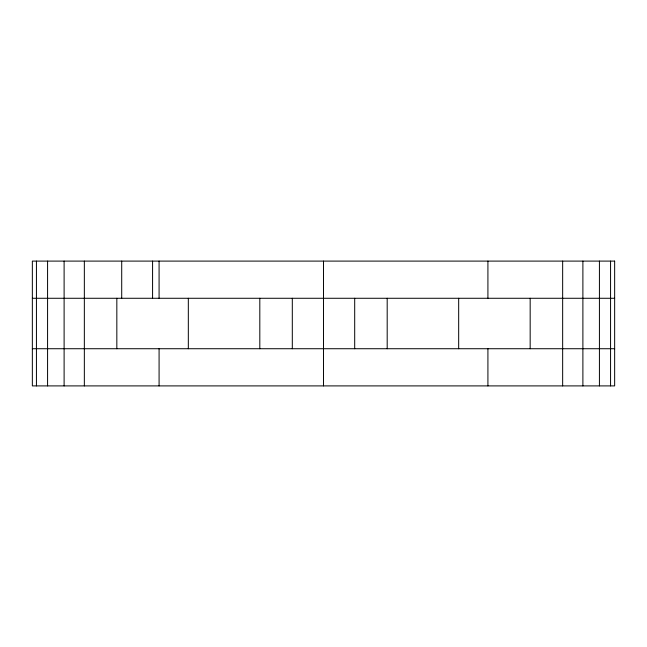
<?xml version="1.0" encoding="UTF-8"?>
<svg xmlns="http://www.w3.org/2000/svg" width="647" height="647" viewBox="0 0 647 647"><rect width="100%" height="100%" fill="white"/><g stroke="black" fill="none" stroke-linecap="round" stroke-linejoin="round"><path stroke-width="0.97" d="M32.35 298.275L614.65 298.275M32.35 348.725L614.65 348.725M610.566 261.097L610.566 385.903M599.421 261.097L599.421 385.903M582.89 261.097L582.89 385.903M562.655 261.097L562.655 385.903M530.168 298.275L530.168 348.725M487.919 261.097L487.919 298.275M487.919 348.725L487.919 385.903M458.674 298.275L458.674 348.725M387.189 298.275L387.189 348.725M354.693 298.275L354.693 348.725M323.5 261.097L323.5 385.903M292.307 298.275L292.307 348.725M259.811 298.275L259.811 348.725M188.326 298.275L188.326 348.725M159.081 261.097L159.081 298.275M159.081 348.725L159.081 385.903M152.579 261.097L152.579 298.275M121.709 261.097L121.709 298.275M116.832 298.275L116.832 348.725M84.345 261.097L84.345 385.903M64.11 261.097L64.11 385.903M47.579 261.097L47.579 385.903M36.434 261.097L36.434 385.903M614.65 261.097L32.35 261.097L32.35 385.903L614.65 385.903L614.65 261.097"/></g></svg>
